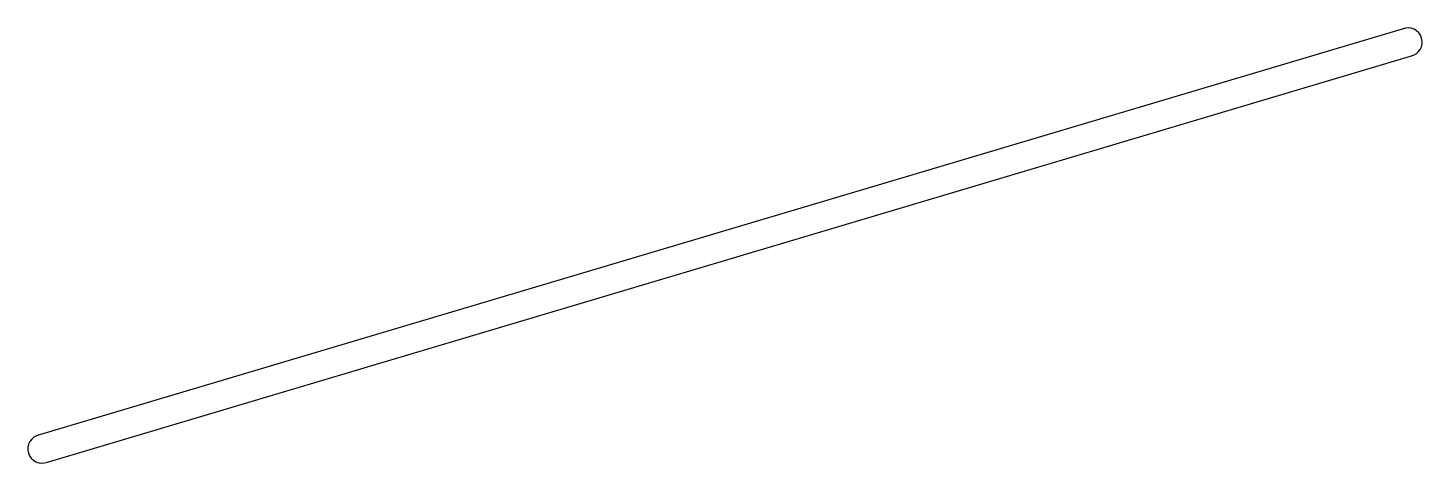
# Model space of a CAD drawing. Header units: metres. Extents: x -486 to 5, y -148 to 5.
import ezdxf

# ---------------------------------------------------------------- set-up
doc = ezdxf.new("R2010")
doc.units = ezdxf.units.M

msp = doc.modelspace()

# ---------------------------------------------------------------- linework, layer by layer
for p, q in [((-0.918732, 4.91486), (-481.502, -138.244)), ((0.123184, 4.99847), (-0.918732, 4.91486)), ((1.15974, 4.86363), (0.123184, 4.99847)), ((2.1456, 4.51622), (1.15974, 4.86363)), ((3.03769, 3.97144), (2.1456, 4.51622)), ((3.79703, 3.25307), (3.03769, 3.97144)), ((4.39041, 2.39255), (3.79703, 3.25307)), ((4.7919, 1.42744), (4.39041, 2.39255)), ((4.98398, 0.399948), (4.7919, 1.42744)), ((4.95822, -0.645004), (4.98398, 0.399948)), ((0.918732, -4.91486), (1.9205, -4.61644)), ((1.9205, -4.61644), (2.83835, -4.11626)), ((2.83835, -4.11626), (3.63216, -3.43619)), ((3.63216, -3.43619), (4.2672, -2.60593)), ((4.2672, -2.60593), (4.71576, -1.66179)), ((4.71576, -1.66179), (4.95822, -0.645004)), ((-478.662, -147.776), (0.918732, -4.91486)), ((-485.299, -141.497), (-485.541, -142.514)), ((-484.85, -140.553), (-485.299, -141.497)), ((-484.215, -139.723), (-484.85, -140.553)), ((-483.421, -139.043), (-484.215, -139.723)), ((-482.503, -138.543), (-483.421, -139.043)), ((-481.502, -138.244), (-482.503, -138.543)), ((-485.541, -142.514), (-485.567, -143.559)), ((-485.567, -143.559), (-485.375, -144.587)), ((-485.375, -144.587), (-484.973, -145.552)), ((-484.973, -145.552), (-484.38, -146.412)), ((-484.38, -146.412), (-483.621, -147.131)), ((-483.621, -147.131), (-482.729, -147.675)), ((-482.729, -147.675), (-481.743, -148.023)), ((-481.743, -148.023), (-480.706, -148.158)), ((-480.706, -148.158), (-479.664, -148.074)), ((-479.664, -148.074), (-478.662, -147.776))]:
    msp.add_line(p, q)

doc.saveas('drawing.dxf')
